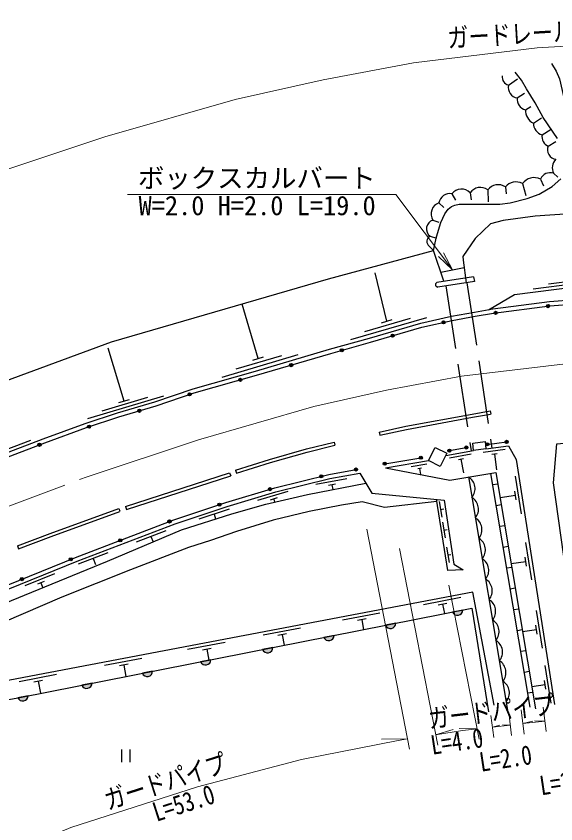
# Model space of a CAD drawing. Units: millimetres at full size, sheet at 1:1000; details may follow other scales. Extents: x 40000 to 680000, y 20000 to 380000.
# Drawn here: x 113374 to 164459, y 263330 to 339794 of the extents above; entities that cross this region are included whole.
import ezdxf
from ezdxf.enums import TextEntityAlignment as Align

# ---------------------------------------------------------------- set-up
doc = ezdxf.new("R2010")
doc.units = ezdxf.units.MM
doc.header["$LTSCALE"] = 1000
doc.linetypes.add('CHAIN', pattern=[18.5, 12, -1.5, 3.5, -1.5])
doc.linetypes.add('DASHED', pattern=[7.5, 6, -1.5])
for name, color, linetype, lineweight in [('M-BGD', 7, 'Continuous', 25), ('M-BMK', 2, 'CHAIN', 13), ('M-STR-HTXT', 7, 'Continuous', 13)]:
    doc.layers.add(name, color=color, linetype=linetype, lineweight=lineweight)
doc.styles.add('ＭＳ ゴシック', font='')
doc.styles.get('ＭＳ ゴシック').set_extended_font_data('MS Gothic')

# ---------------------------------------------------------------- blocks, each defined once
blk = doc.blocks.new('open_arrow')
at = {"color": 0, "linetype": 'Continuous', "lineweight": -2}
blk.add_lwpolyline([(7.5, 1.25), (0, 0), (7.5, -1.25)], dxfattribs=at)

msp = doc.modelspace()

# ---------------------------------------------------------------- hatches: boundary and pattern name
at = {"layer": 'M-BGD'}
for points in [[(163568, 312327, -1), (163865, 312365, -1)], [(158608, 311692, -1), (158906, 311730, -1)], [(153693, 310779, -1), (153986, 310845, -0.41421), (153873, 310665, -0.41421)], [(148862, 309498, -1), (149150, 309581, -0.41421), (149048, 309395, -0.41421)], [(144055, 308124, -1), (144344, 308205, -0.41421), (144240, 308020, -0.41421)], [(139257, 306718, -1), (139544, 306803, -0.41421), (139443, 306617, -0.41421)], [(134455, 305323, -1), (134744, 305404, -0.41421), (134640, 305219, -0.41421)], [(129652, 303938, -1), (129936, 304034, -1)], [(124897, 302394, -1), (125184, 302480, -1)], [(120130, 300887, -1), (120415, 300980, -1)], [(115436, 299164, -1), (115717, 299271, -1)], [(155847, 298902, -1), (156121, 299024, -1)], [(157830, 299193, -1), (158104, 299315, -1)], [(159665, 299428, -1), (159939, 299550, -1)], [(154242, 298603, -1), (154516, 298725, -1)], [(148126, 297362, -1), (148400, 297484, -1)], [(151538, 297935, -1), (151812, 298057, -1)], [(145408, 296814, -1), (145682, 296936, -1)], [(142109, 296187, -0.41421), (142220, 296368, -0.41421), (142401, 296258, -1)], [(137260, 294972, -1), (137547, 295059, -1)], [(132482, 293501, -1), (132766, 293596, -0.41421), (132671, 293406, -0.41421)], [(127744, 291905, -1), (128024, 292012, -0.41421), (127938, 291819, -0.41421)], [(123075, 290117, -1), (123355, 290224, -0.41421), (123268, 290030, -0.41421)], [(118410, 288318, -1), (118688, 288430, -1)], [(113774, 286445, -1), (114052, 286557, -1)], [(155647, 283573, -0.82183), (154675, 283382)], [(149313, 282324, -0.82183), (148340, 282133)], [(143474, 281173, -0.82183), (142502, 280982)], [(137676, 280031, -0.82183), (136704, 279839)], [(130834, 278682, 0.82183), (131806, 278873)], [(126290, 277786, -0.82183), (125318, 277594)], [(120558, 276656, -0.82183), (119586, 276465)], [(114497, 275461, -0.82183), (113525, 275270)]]:
    msp.add_hatch(color=256, dxfattribs=at).paths.add_polyline_path(points)

# ---------------------------------------------------------------- linework, layer by layer
for p, q in [((159968, 333259), (160815, 333875)), ((160808, 332051), (161499, 332511)), ((161577, 330931), (162107, 331231)), ((162330, 329672), (163100, 330165)), ((163159, 328560), (164021, 329089)), ((163741, 327489), (164461, 327916)), ((163012, 324376), (163283, 323738)), ((164226, 324932), (164635, 324566)), ((159683, 323631), (159756, 322963)), ((161291, 323939), (161610, 322805)), ((154625, 322979), (154959, 322362)), ((156352, 323064), (156458, 322408)), ((158013, 323348), (158066, 322229)), ((153394, 322107), (153866, 321682)), ((152812, 320492), (153368, 320288)), ((152555, 318960), (153147, 318772)), ((152473, 318025), (152878, 317593)), ((153572, 315571), (155773, 315985)), ((148449, 310919), (147363, 315492)), ((156678, 315128), (153208, 314594)), ((156678, 315128), (156748, 314673)), ((163754, 314468), (168219, 315034)), ((156748, 314673), (153278, 314139)), ((162304, 313982), (169745, 314924)), ((136269, 307379), (134765, 312543)), ((145049, 309179), (152251, 311275)), ((146389, 309944), (150710, 311202)), ((147945, 310772), (148953, 311065)), ((123586, 303360), (122096, 308356)), ((132877, 305625), (140069, 307751)), ((134213, 306396), (138529, 307671)), ((135766, 307230), (136773, 307527)), ((120163, 301713), (127351, 303856)), ((121515, 302429), (125828, 303715)), ((123083, 303210), (124089, 303510)), ((158240, 302423), (158291, 302127)), ((147741, 300415), (147805, 300122)), ((107764, 296983), (114771, 299659)), ((143479, 299475), (143552, 299184)), ((157967, 299254), (159802, 299489)), ((154047, 298195), (156679, 298686)), ((154379, 298664), (155984, 298963)), ((156450, 298338), (154386, 297953)), ((159660, 298765), (157577, 298498)), ((158899, 298365), (158413, 298303)), ((158656, 298334), (158847, 296846)), ((148263, 297423), (151675, 297996)), ((148329, 297029), (152411, 297714)), ((155714, 297895), (155232, 297806)), ((155473, 297851), (155711, 296575)), ((134131, 296801), (134222, 296515)), ((152250, 297383), (150771, 297135)), ((151733, 296992), (151388, 296934)), ((151560, 296963), (151655, 296400)), ((123723, 293380), (133580, 296562)), ((123810, 293093), (133686, 296281)), ((133580, 296562), (133686, 296281)), ((144689, 296004), (141740, 295457)), ((156190, 296166), (159897, 274107)), ((162043, 274384), (158305, 296506)), ((161205, 292678), (160646, 296234)), ((143613, 295500), (142925, 295372)), ((143269, 295436), (143355, 294976)), ((158484, 295445), (158968, 295525)), ((139101, 294799), (136230, 293928)), ((160629, 294409), (159192, 294183)), ((160694, 293994), (160564, 294824)), ((138088, 294178), (137418, 293975)), ((137753, 294077), (137839, 293793)), ((153430, 293846), (153666, 292365)), ((123097, 293199), (123200, 292917)), ((123723, 293380), (123815, 293094)), ((133526, 293110), (130678, 292167)), ((153548, 293105), (153864, 293156)), ((158818, 293473), (159297, 293553)), ((132102, 292639), (132249, 292193)), ((153742, 291886), (153978, 290405)), ((159151, 291501), (159626, 291580)), ((127534, 291075), (124733, 290002)), ((153860, 291146), (154166, 291194)), ((126134, 290539), (126329, 290028)), ((162189, 286416), (161630, 289972)), ((113486, 289635), (113596, 289355)), ((154116, 289538), (154351, 288057)), ((159484, 289528), (159956, 289607)), ((122059, 288978), (119258, 287905)), ((120658, 288442), (120873, 287882)), ((154233, 288797), (154527, 288844)), ((161678, 287732), (161548, 288562)), ((159817, 287556), (160285, 287635)), ((161613, 288147), (160236, 287931)), ((116988, 286988), (114206, 285865)), ((116034, 286279), (115385, 286017)), ((115710, 286148), (115896, 285688)), ((160150, 285584), (160615, 285662)), ((155456, 284745), (151919, 284072)), ((154156, 284193), (153331, 284035)), ((153744, 284114), (153912, 283231)), ((160484, 283612), (160944, 283689)), ((147801, 283288), (144265, 282615)), ((155647, 283573), (154675, 283382)), ((163200, 279977), (162641, 283534)), ((146502, 282735), (145677, 282578)), ((146089, 282657), (146267, 281724)), ((149313, 282324), (148340, 282133)), ((140277, 281856), (136741, 281182)), ((160817, 281640), (161274, 281717)), ((162624, 281709), (161309, 281502)), ((162690, 281294), (162559, 282124)), ((138978, 281303), (138153, 281146)), ((138565, 281224), (138752, 280243)), ((143474, 281173), (142502, 280982)), ((133143, 280497), (129607, 279824)), ((131844, 279944), (131019, 279787)), ((131431, 279866), (131627, 278838)), ((137676, 280031), (136704, 279839)), ((161150, 279668), (161603, 279744)), ((125268, 278998), (121732, 278325)), ((123969, 278445), (123144, 278288)), ((123556, 278367), (123762, 277288)), ((131806, 278873), (130834, 278682)), ((126290, 277786), (125318, 277594)), ((161483, 277696), (161932, 277771)), ((164019, 274769), (163460, 278325)), ((117183, 277459), (113646, 276785)), ((115883, 276906), (115058, 276749)), ((115471, 276827), (115686, 275696)), ((163508, 276086), (163378, 276915)), ((120558, 276656), (119586, 276465)), ((163443, 276500), (162178, 276302)), ((114497, 275461), (113525, 275270)), ((161816, 275724), (162262, 275798)), ((123346, 270364), (123346, 269164)), ((124146, 270364), (124146, 269164))]:
    msp.add_line(p, q, dxfattribs=at)
at = {"layer": 'M-BGD', "linetype": 'DASHED'}
for p, q in [((156036, 314563), (158412, 298908)), ((154060, 314259), (156430, 298639))]:
    msp.add_line(p, q, dxfattribs=at)
at = {"layer": 'M-BGD'}
for points in [[(164038, 335319), (164495, 334600), (164811, 333873), (165206, 332068), (165392, 331279), (165662, 330690), (165932, 330354), (166498, 329677), (168320, 327893), (168748, 327314), (169063, 326719), (169300, 326310), (169407, 325964), (169407, 325596), (169353, 325351), (169097, 324990), (168642, 324640), (167640, 323975), (167327, 323675), (167080, 323265), (166860, 322753), (166763, 322231), (166803, 321624)], [(164623, 328205), (163271, 330192), (162504, 331597), (161667, 332915), (161217, 333734), (160606, 334499)], [(210641, 316943), (204002, 318530), (198562, 319570), (194158, 320179), (190578, 320481), (187407, 320605), (184370, 320629), (181312, 322662), (176747, 324983), (174829, 324780), (168830, 321329), (168183, 321341), (166897, 321673), (165740, 321073), (162496, 320864), (159477, 320434), (158284, 320122), (156821, 318754), (155658, 317028), (155680, 316697), (155959, 314551)], [(153872, 314696), (152878, 317593), (153177, 318903), (153576, 320271), (153953, 321068), (154270, 321525), (154580, 321766), (154913, 321904), (155314, 321996), (157478, 321990), (159170, 322009), (160141, 322108), (161760, 322523), (162887, 322928), (164111, 323673), (164936, 324403)], [(73161, 289017), (97057, 298573), (105709, 302067), (112395, 305266), (122396, 308958), (142954, 314916), (152878, 317593)], [(158082, 312007), (160553, 313458), (173942, 315154), (187497, 312598)], [(153208, 314594), (153080, 314447), (153080, 314301), (153143, 314218), (153278, 314139)], [(75433, 283796), (78361, 285075), (82546, 286839), (85670, 288184), (89147, 289554), (115935, 299782), (119913, 301237), (122960, 302234), (126493, 303287), (130118, 304519), (136028, 306181), (143046, 308255), (146808, 309316), (151682, 310735), (154570, 311386), (156755, 311773), (158504, 312082), (163856, 312767), (166274, 312974), (169020, 313155), (172849, 313300), (176809, 313378), (180519, 313224), (185382, 312788)], [(89292, 289181), (116075, 299408), (120044, 300859), (123079, 301852), (126614, 302906), (130236, 304136), (136139, 305797), (143157, 307871), (146918, 308932), (151782, 310347), (154649, 310994), (156825, 311379), (158564, 311686), (163899, 312369), (166304, 312575), (169041, 312756), (172860, 312901), (176805, 312978), (180493, 312825), (190196, 311955), (195564, 311229), (201220, 310351), (204166, 309941), (210568, 309046)], [(147741, 300415), (150249, 300968), (156533, 302130), (158240, 302423)], [(147805, 300122), (150309, 300674), (156585, 301835), (158276, 302124)], [(167118, 275147), (164232, 295626), (164539, 299307), (168458, 299664), (172300, 299917), (176102, 300045), (179190, 300108)], [(134131, 296801), (137347, 297824), (140852, 298821), (143479, 299475)], [(134237, 296519), (137434, 297537), (140929, 298531), (143548, 299183)], [(157847, 298835), (159983, 299109), (160701, 297818), (164343, 274639)], [(95577, 278519), (109243, 284614), (118999, 288556), (128302, 292119), (133228, 293748), (137858, 295154), (142985, 296400), (145545, 296875)], [(148329, 297029), (154409, 295879), (158791, 296585), (162528, 274207)], [(82525, 270047), (83331, 268090), (87965, 269878), (95740, 278154), (109399, 284246), (119145, 288184), (128436, 291742), (133349, 293367), (137963, 294768), (143068, 296009), (145903, 296534), (147028, 294629), (153879, 293988), (154804, 287913), (155702, 287383), (154226, 287320), (153154, 294056)], [(95005, 274266), (93729, 275195), (95945, 277544), (122012, 288184), (129010, 291173), (133805, 292683), (137009, 293601), (140947, 294508), (146466, 295582)], [(153189, 293833), (148238, 293287), (146118, 293804), (144168, 293513), (141101, 292904), (137698, 292078), (134217, 291006), (131757, 290141)], [(113486, 289635), (116588, 290826), (123097, 293199)], [(113595, 289355), (116694, 290545), (123190, 292914)], [(131757, 290141), (129694, 289506), (124208, 287387), (117710, 284799), (112213, 282427), (96516, 275762), (95005, 274266), (93078, 270839), (88785, 269499), (83331, 268090)], [(158625, 274572), (156589, 285266), (101960, 274866), (94546, 273450)], [(93560, 271696), (113715, 275307), (156493, 283740), (158096, 273923)]]:
    msp.add_lwpolyline(points, dxfattribs=at)
for points in [[(153043, 298971), (154156, 298411), (153524, 297155), (152411, 297714)], [(156591, 299380), (157758, 299530), (157847, 298835), (156679, 298686)]]:
    msp.add_lwpolyline(points, close=True, dxfattribs=at)
for centre in [(163717, 312346), (158757, 311711), (153840, 310812), (149006, 309539), (144199, 308165), (139400, 306761), (134600, 305364), (129794, 303986), (125041, 302437), (120272, 300934), (115577, 299217), (155984, 298963), (157967, 299254), (159802, 299489), (154379, 298664), (148263, 297423), (151675, 297996), (145545, 296875), (142255, 296223), (137404, 295016), (132624, 293549), (127884, 291959), (123215, 290170), (118549, 288374), (113913, 286501)]:
    msp.add_circle(centre, 150, dxfattribs=at)
for centre, radius, start, end in [((160225, 334077), 858, 175.84045, 252.57457), ((160982, 333067), 1031, 169.30569, 260.2695), ((161795, 331905), 998, 171.59006, 257.4043), ((162929, 330884), 1352, 178.02804, 243.72068), ((163479, 329664), 1149, 179.63679, 253.83533), ((164097, 328376), 956, 168.85989, 248.09159), ((164585, 327144), 912, 157.80107, 262.0394), ((165297, 325416), 1176, 135.46776, 204.33835), ((163931, 323972), 1004, 72.90403, 156.27602), ((162416, 323113), 1396, 64.76301, 143.7454), ((157315, 322432), 1152, 52.71212, 146.69866), ((159001, 322590), 1245, 56.75505, 142.47), ((160667, 322845), 1259, 60.30756, 141.36741), ((154427, 321954), 1044, 79.05792, 171.55), ((155524, 322306), 1123, 42.47154, 143.19531), ((153735, 321072), 1090, 108.23423, 212.1309), ((153101, 319656), 885, 109.05525, 231.85097), ((152803, 318467), 552, 116.74505, 233.31265), ((155522, 295059), 1292, 320.21364, 58.86659), ((155847, 293126), 1292, 320.21364, 58.86659), ((156172, 291193), 1292, 320.21364, 58.86659), ((156497, 289259), 1292, 320.21364, 58.86659), ((156822, 287326), 1292, 320.21364, 58.86659), ((157147, 285393), 1292, 320.21364, 58.86659), ((157471, 283460), 1292, 320.21364, 58.86659), ((155142, 283573), 505, 202.32255, 359.98074), ((148808, 282325), 505, 202.32255, 359.98074), ((157796, 281526), 1292, 320.21364, 58.86659), ((142969, 281174), 505, 202.32255, 359.98074), ((158121, 279593), 1292, 320.21364, 58.86659), ((137171, 280031), 505, 202.32255, 359.98074), ((131301, 278874), 505, 202.32255, 359.98074), ((158446, 277660), 1292, 320.21364, 58.86659), ((125785, 277786), 505, 202.32255, 359.98074), ((158771, 275726), 1292, 320.21364, 58.86659), ((120053, 276656), 505, 202.32255, 359.98074), ((113992, 275462), 505, 202.32255, 359.98074)]:
    msp.add_arc(centre, radius, start, end, dxfattribs=at)
at = {"layer": 'M-BMK'}
msp.add_lwpolyline([(78021, 277848), (96420, 286712), (106750, 291169), (120102, 296193), (130644, 299699), (141552, 302836), (148441, 304383), (155543, 305696), (165361, 306893), (172756, 307314), (182925, 307294), (196211, 306272), (219407, 302439), (240952, 297352), (270684, 288634)], dxfattribs=at)
at = {"layer": 'M-STR-HTXT'}
for p, q in [((146562, 291212), (150614, 270386)), ((149661, 289412), (153273, 270787)), ((154325, 285938), (157209, 271332)), ((159997, 273870), (160271, 271690)), ((161176, 274113), (161463, 271829)), ((163261, 274366), (163544, 272062)), ((158318, 273603), (158583, 271492)), ((161339, 272821), (162290, 273065)), ((161339, 272821), (163422, 273055)), ((163422, 273060), (162440, 273071)), ((153082, 271770), (154729, 272261)), ((157015, 272316), (155297, 272356)), ((158458, 272485), (160147, 272682)), ((158458, 272485), (159171, 272671)), ((160147, 272682), (159410, 272699)), ((150423, 271368), (147968, 271343))]:
    msp.add_line(p, q, dxfattribs=at)
for points in [[(77654, 310971), (83962, 314010), (95519, 318997), (110082, 324477), (121761, 328360), (134113, 331913), (142427, 333780), (150997, 335363), (162690, 336790), (171933, 337316), (184108, 337291), (199813, 336083), (225305, 331871), (243412, 327596)], [(154672, 315778), (149307, 322900), (123907, 322900)], [(153082, 271770), (155620, 272153), (157015, 272316)], [(104330, 256832), (109261, 259072), (118560, 262987), (130526, 266835), (140368, 269433), (149522, 271232), (150423, 271368)]]:
    msp.add_lwpolyline(points, dxfattribs=at)

# ---------------------------------------------------------------- block references
at = {"layer": 'M-STR-HTXT', "xscale": 240, "yscale": 240, "rotation": 127}
msp.add_blockref('open_arrow', (154672, 315778), dxfattribs=at)

# ---------------------------------------------------------------- texts
at = {"layer": 'M-STR-HTXT', "style": 'ＭＳ ゴシック', "width": 0.8}
for s, rotation, p in [('ガードレール\u3000L=154.0', 3.257, (164757, 336856)), ('ガードパイプ', 6.663, (158519, 272511)), ('ガードパイプ', 17.828, (127943, 265951))]:
    msp.add_text(s, height=1833, rotation=rotation, dxfattribs=at).set_placement(p, align=Align.BOTTOM_CENTER)
at = {"layer": 'M-STR-HTXT', "style": 'ＭＳ ゴシック'}
for s, p in [('ボックスカルバート', (147407, 323000)), ('W=2.0 H=2.0 L=19.0', (147407, 320400))]:
    msp.add_text(s, height=1833, dxfattribs=at).set_placement(p, align=Align.BOTTOM_RIGHT)
at = {"layer": 'M-STR-HTXT', "style": 'ＭＳ ゴシック', "width": 0.8}
for s, rotation, p in [('L=4.0', 8.587, (154950, 272052)), ('L=2.0', 8.587, (159564, 270445)), ('L=2.0', 8.587, (165265, 268212)), ('L=53.0', 17.828, (128940, 266178))]:
    msp.add_text(s, height=1833, rotation=rotation, dxfattribs=at).set_placement(p, align=Align.TOP_CENTER)

doc.saveas('drawing.dxf')
